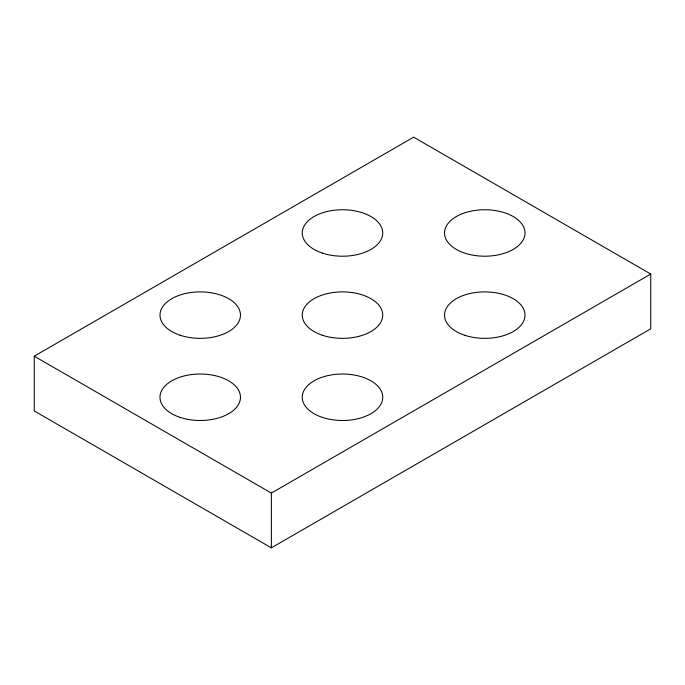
<?xml version="1.0" encoding="UTF-8"?>
<svg xmlns="http://www.w3.org/2000/svg" width="685" height="685" viewBox="0 0 685 685"><rect width="100%" height="100%" fill="white"/><g stroke="black" fill="none" stroke-linecap="round" stroke-linejoin="round"><path stroke-width="1.03" d="M34.25 356.191L413.637 137.154L650.75 274.051L650.75 328.809L271.363 547.846L34.25 410.949L34.25 356.191L271.363 493.089L650.75 274.051M271.363 493.089L271.363 547.846M322.378 417.379A40.244 23.23 0 0 0 382.744 397.257A40.244 23.23 0 0 0 322.378 377.135A40.244 23.23 0 0 0 322.378 417.379M180.112 417.379A40.244 23.23 0 0 0 240.469 397.257A40.244 23.23 0 0 0 180.112 377.135A40.244 23.23 0 0 0 180.112 417.379M322.378 335.239A40.244 23.23 0 0 0 382.744 315.117A40.244 23.23 0 0 0 322.378 295.004A40.244 23.23 0 0 0 322.378 335.239M464.653 335.239A40.244 23.23 0 0 0 525.01 315.117A40.244 23.23 0 0 0 464.653 295.004A40.244 23.23 0 0 0 464.653 335.239M322.378 253.099A40.244 23.23 0 0 0 382.744 232.986A40.244 23.23 0 0 0 322.378 212.864A40.244 23.23 0 0 0 322.378 253.099M456.45 249.486A40.244 23.23 0 0 0 523.691 238.885A40.244 23.23 0 0 0 474.166 210.569A40.244 23.23 0 0 0 456.45 249.486M180.112 335.239A40.244 23.23 0 0 0 240.469 315.117A40.244 23.23 0 0 0 180.112 295.004A40.244 23.23 0 0 0 180.112 335.239"/></g></svg>
